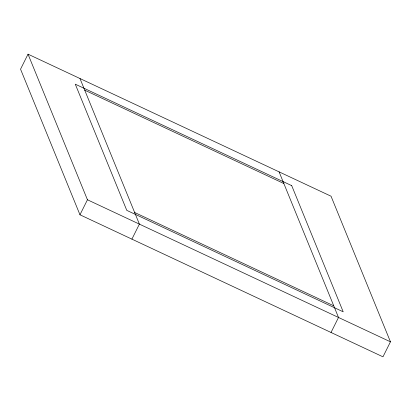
<?xml version="1.0" encoding="UTF-8"?>
<svg xmlns="http://www.w3.org/2000/svg" width="411" height="411" viewBox="0 0 411 411"><rect width="100%" height="100%" fill="white"/><g stroke="black" fill="none" stroke-linecap="round" stroke-linejoin="round"><path stroke-width="0.62" d="M28.03 54.175L20.55 69.187L79.965 214.789L382.97 356.825L390.45 341.813L331.035 196.211L28.03 54.175L87.445 199.772L390.45 341.813M79.965 214.789L87.445 199.772M131.91 239.135L139.391 224.123L79.975 78.527M331.025 332.473L338.505 317.462L279.09 171.865M84.728 90.173L283.842 183.512M134.638 212.472L333.753 305.815M291.707 185.628L75.28 84.173L126.773 210.355L343.2 311.815L291.707 185.628"/></g></svg>
